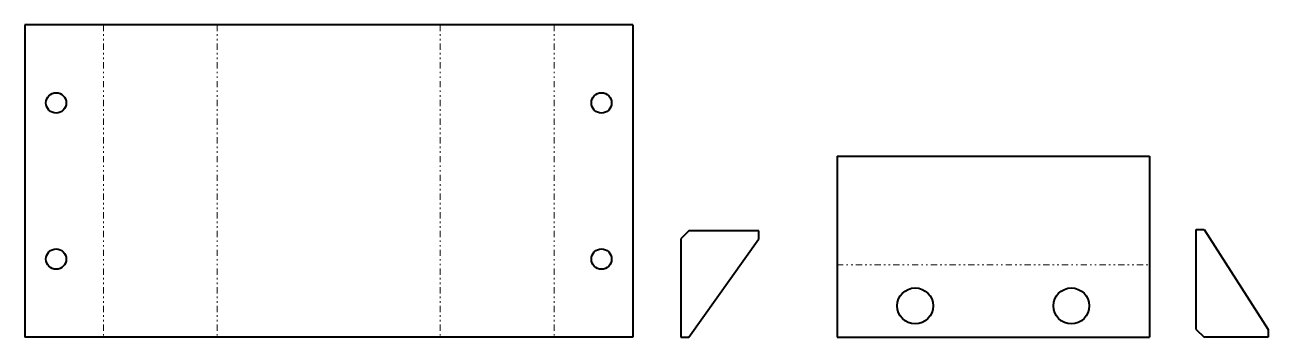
# Model space of a CAD drawing. Header units: millimetres. Extents: x 0 to 796, y 0 to 200.
import ezdxf

# ---------------------------------------------------------------- set-up
doc = ezdxf.new("R2010")
doc.units = ezdxf.units.MM
doc.linetypes.add('K5LT_BASIC', pattern=[0])
doc.linetypes.add('K5LT_CHAIN_LINE_WITH_2_POINTS', pattern=[12, 4, -2, 1, -2, 1, -2])

msp = doc.modelspace()

# ---------------------------------------------------------------- linework, layer by layer
at = {"color": 7, "linetype": 'K5LT_BASIC', "lineweight": 40, "true_color": 0xffffff}
for p, q in [((0, 200), (0, 0)), ((46, 200), (0, 200)), ((54.8, 200), (46, 200)), ((118.8, 200), (54.8, 200)), ((127.59, 200), (118.8, 200)), ((261.59, 200), (127.59, 200)), ((270.39, 200), (261.59, 200)), ((334.39, 200), (270.39, 200)), ((343.19, 200), (334.39, 200)), ((389.19, 200), (343.19, 200)), ((389.19, 200), (389.19, 0)), ((520, 115.8), (720, 115.8)), ((520, 115.8), (520, 50.8)), ((720, 115.8), (720, 50.8)), ((425, 68), (420, 63)), ((470, 68), (425, 68)), ((470, 63), (470, 68)), ((750, 69), (755, 69)), ((750, 5), (750, 69)), ((755, 69), (796, 5)), ((420, 63), (420, 0)), ((425, 0), (470, 63)), ((520, 50.8), (520, 42)), ((720, 50.8), (720, 42)), ((520, 42), (520, 0)), ((720, 42), (720, 0)), ((46, 0), (0, 0)), ((54.8, 0), (46, 0)), ((118.8, 0), (54.8, 0)), ((127.59, 0), (118.8, 0)), ((261.59, 0), (127.59, 0)), ((270.39, 0), (261.59, 0)), ((334.39, 0), (270.39, 0)), ((343.19, 0), (334.39, 0)), ((389.19, 0), (343.19, 0)), ((420, 0), (425, 0)), ((520, 0), (720, 0)), ((750, 5), (755, 0)), ((796, 0), (755, 0)), ((796, 5), (796, 0))]:
    msp.add_line(p, q, dxfattribs=at)
at = {"color": 7, "linetype": 'K5LT_CHAIN_LINE_WITH_2_POINTS', "lineweight": 18, "true_color": 0xffffff}
for p, q in [((50.4, 200), (50.4, 0)), ((123.19, 200), (123.19, 0)), ((265.99, 200), (265.99, 0)), ((338.79, 200), (338.79, 0)), ((520, 46.4), (720, 46.4))]:
    msp.add_line(p, q, dxfattribs=at)
at = {"color": 7, "linetype": 'K5LT_BASIC', "lineweight": 40, "true_color": 0xffffff}
for centre, radius in [((20, 150), 6.5), ((369.19, 150), 6.5), ((20, 50), 6.5), ((369.19, 50), 6.5), ((570, 20), 11.5), ((670, 20), 11.5)]:
    msp.add_circle(centre, radius, dxfattribs=at)

doc.saveas('drawing.dxf')
